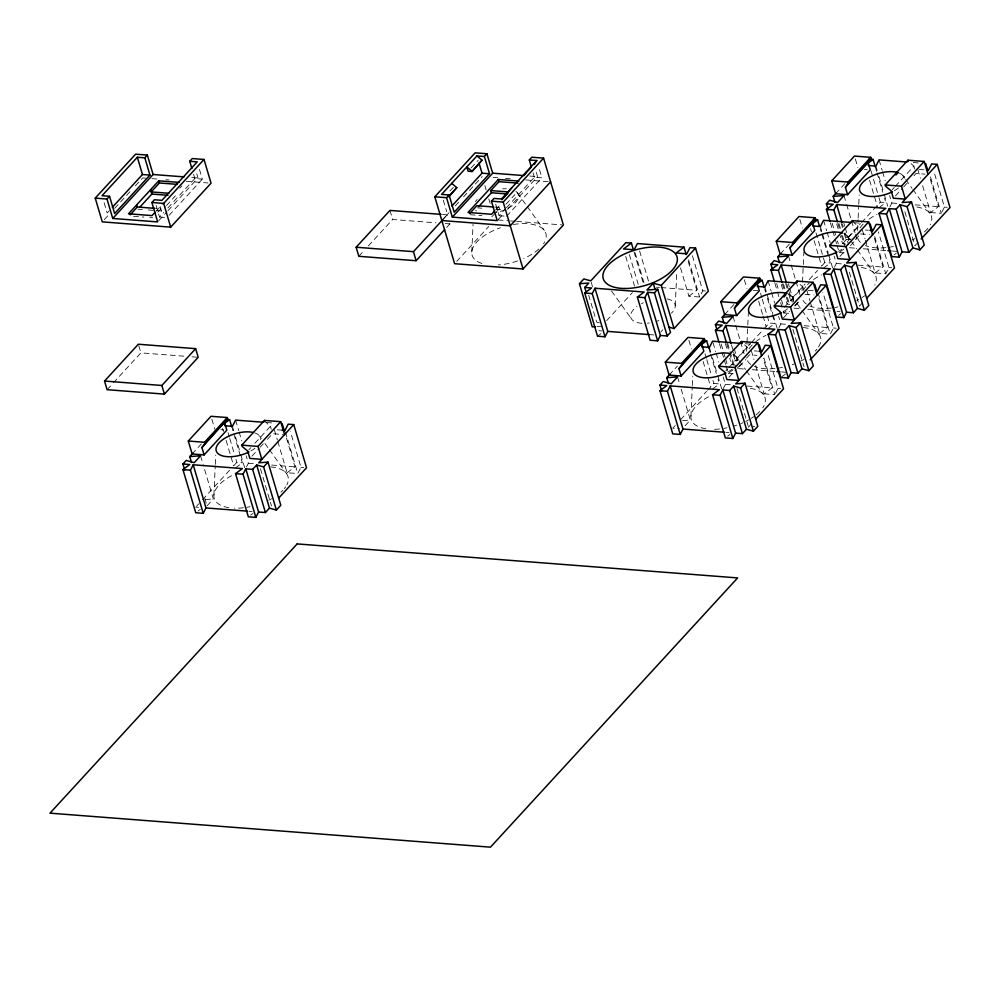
<?xml version="1.0" encoding="UTF-8"?>
<svg xmlns="http://www.w3.org/2000/svg" width="1000" height="1000" viewBox="0 0 1000 1000"><rect width="100%" height="100%" fill="white"/><g stroke="black" fill="none" stroke-linecap="round" stroke-linejoin="round"><path stroke-width="0.75" stroke-dasharray="5 3.75" d="M213.912 495.213L215.238 465.913M215.312 464.375L215.738 455.112M471.788 252.113L473.05 224.35M675.263 305.763L676.75 273.163M690.925 416.3L692.25 387.013M692.325 385.462L692.75 376.213M746.612 351.238L748.438 311.15M802.1 290.8L803.225 266.125M803.288 264.587L803.85 252.25M857.588 230.35L858.075 219.562M858.15 218.012L858.7 205.688M858.775 204.137L859.2 194.887M246.462 467L248.375 463.263L246.175 455.825M277.825 441.475L287.087 472.725L297.775 473.55L300.975 467.325L290.4 431.613M680.512 267.9L688.888 296.175L699.575 297L702.775 290.775L692.2 255.05M722.825 389.338L725.387 384.363L723.188 376.925M778.95 327.663L780.875 323.925L778.662 316.475M834.438 267.213L836.35 263.475L834.15 256.038M775.438 393.4L777.987 388.425L767.412 352.7M889.925 206.775L891.838 203.038L889.638 195.6M810.325 302.125L819.587 333.387L830.275 334.212L833.475 327.975L822.887 292.262M865.375 240.2L875.075 272.938L885.763 273.762L888.962 267.538L878.375 231.825M941.888 212.075L944.438 207.1L933.863 171.375M109.225 210.712L107.15 212.975L103.75 201.462M104.338 219.613L108.488 215.1M114.688 208.337L131.25 190.312M135.387 185.8L142.625 177.913L145.738 178.15M156.113 211.137L162.188 204.513M157.775 212.188L160.85 208.837L156.438 208.487M179.838 188.137L181.887 185.912M148.25 209.975L161.488 210.987L165.45 206.675M166.438 205.6L175.362 195.875M156.137 205.512L159.537 217.025L163.7 212.5M167.85 207.975L194.85 178.562L202.338 179.137L198.925 167.625M158.688 220.8L166.975 211.775M168 210.65L198.012 177.963L196.238 171.988M169.1 215.338L202.338 179.137M107.1 389.688L112.387 383.938M113.438 382.775L140.9 352.875L184.262 356.213M358.825 256.3L364.1 250.55M368.325 245.95L392.625 219.488L435.988 222.838M192.138 453.975L201.425 443.85M449.938 191.012L452.962 187.712L456.887 188.012M471.125 167.925L478.188 160.238M441.838 220.538L449.075 212.65M455.288 205.888L459.425 201.375M463.562 196.863L482.188 176.575M444.075 218.3L447.238 214.85L448.387 218.725M446.75 227.362L449.925 223.912L448.775 220.025M196.537 506.262L199 503.587M202.525 499.738L229.55 470.3M233.713 465.775L236.825 462.375L242.387 462.8L232.25 428.575M248.738 449.963L250.8 447.713M254.925 443.225L270.4 426.362L265.275 421.75M251.938 456.175L259.163 448.312M260.188 447.188L263.288 443.812M267.413 439.325L272.575 433.7L283.05 434.513M207.025 505.825L213.325 498.95L203.188 464.725M495.75 209.725L500.962 204.037M495.288 213.088L492.212 216.438L489.275 216.2M496.312 211.962L500.412 207.5L501.05 209.662L496.637 209.325M506 204.262L514.913 194.55M456.688 261.438L488.762 226.5M495.688 204.175L499.1 215.688L505.337 208.9M506.375 207.775L534.412 177.225L541.888 177.8L538.913 167.738M498.25 219.462L503.425 213.837M507.562 209.325L537.575 176.637L535.8 170.662M506.587 216.262L541.888 177.8M606.663 320.637L632.438 292.562M660.763 332.05L662.862 329.762M669.15 375.062L677.412 366.075M724.638 314.625L733.925 304.513M780.125 254.188L790.2 243.212M835.612 193.738L844.887 183.625M675.188 425.575L672.738 428.25L679.575 428.787M680.588 419.7L706.562 391.4M707.6 390.262L713.838 383.475L719.4 383.9L718.075 379.438M733.263 354.438L735.025 360.4L750.612 343.413M751.65 342.275L763.088 329.825M764.125 328.688L769.325 323.025L774.887 323.462L772.237 314.525M788.75 294L790.512 299.95L805.062 284.1M809.225 279.575L817.537 270.512M821.688 265.988L824.812 262.587L830.375 263.012L821.55 233.25M844.225 233.562L846 239.513L860.55 223.663M861.587 222.525L880.288 202.15L885.85 202.575L884.525 198.113M725.75 371.062L727.812 368.812M728.838 367.688L747.412 347.463L742.288 342.85M784.325 307.25L802.9 287.025L797.763 282.4M842.9 243.438L858.375 226.575L853.25 221.962M892.2 189.737L894.262 187.488M895.288 186.363L913.863 166.137L908.737 161.525M728.95 377.275L736.175 369.412M737.2 368.288L741.325 363.787M746.488 358.175L749.587 354.8L757.062 355.375M783.4 317.962L789.587 311.212M794.75 305.6L799.912 299.975M839.912 256.388L845.075 250.775M855.4 239.537L859.525 235.037M895.4 195.95L902.625 188.088M903.65 186.962L908.812 181.337M913.975 175.725L916.038 173.475L925.013 174.163M685.088 425.775L690.337 420.05L680.2 385.825M739.513 366.475L745.825 359.613M795 306.038L800.25 300.312M850.487 245.588L856.787 238.725L855.462 234.262M751.587 423.675L748.487 427.038L754.712 426.587M862.55 302.787L859.463 306.163L848.438 268.95M918.037 242.35L914.95 245.712L903.925 208.512M235.613 467.825L242.387 462.8M198.012 511.062L200.287 509.375M287.087 472.725L294.988 466.863L286.175 437.1M250.613 515.125L252.887 513.438M597.537 336.2L600.95 333.663M688.888 296.175L696.787 290.312L687.975 260.55M879.075 207.6L885.85 202.575M837 245.075L839.2 252.525L843.75 249.15M823.6 268.038L830.375 263.012M780.638 302.55L783.725 312.962L788.275 309.587M768.112 328.488L774.887 323.462M922.613 185.712L930.55 212.5L938.45 206.637L929.638 176.875M726.038 365.962L728.238 373.4L733.925 369.188M712.625 388.925L719.4 383.9M894.075 254.887L896.35 253.2M875.075 272.938L882.975 267.075L873.713 235.825M838.6 315.338L840.875 313.65M819.587 333.387L827.487 327.525L818.675 297.75M781.975 376.625L785.387 374.087M755.725 365.55L764.1 393.825L772 387.962L763.188 358.2M727.625 436.213L729.9 434.525M846 239.513L853.7 238.95M790.512 299.95L793.6 299.725M596.9 326.55L601.55 326.213M735.025 360.4L738.112 360.175M682.625 420.613L690.337 420.05M205.613 499.513L213.325 498.95M913.238 162.512L919.45 163M919.3 169.462L923.875 169.812M864.287 169.475L867.288 169.713M891.838 203.038L898.05 203.512M915.15 204.838L938.45 206.637M944.438 207.1L947.225 207.312M529.825 176.038L537.575 176.637M493.075 177.425L497.738 177.775M505.513 178.375L510.175 178.738M525.725 179.938L550.612 181.863M930.55 212.5L941.25 213.325L929.788 174.625M854.65 222.725L859.312 223.075M191.812 177.488L198.012 177.963M865.337 230.012L868.4 230.25M151.95 178.625L158.175 179.112M165.95 179.713L169.062 179.95M186.163 181.275L207.938 182.95M860.55 233.912L869.538 234.613M494.525 207.05L500.412 207.5M477.525 207.85L481.938 208.188M499.1 215.688L505.087 216.15M470.163 214.725L481.925 215.637M442.587 214.488L447.238 214.85M498.075 219.975L508.963 220.812M510.525 220.938L515.188 221.3M516.737 221.412L561.838 224.9M849.45 247.725L857.138 248.312M863.275 248.787L886.338 250.562M892.475 251.038L898.625 251.513M839.2 252.525L845.188 252.987M445.275 223.55L449.925 223.912M137.963 209.175L142.375 209.513M836.35 263.475L842.575 263.962M858.112 265.163L882.975 267.075M888.962 267.538L891.737 267.75M159.537 217.025L167.025 217.6M133.537 216.287L143.825 217.087M149.713 217.537L152.65 217.763M808.325 290.338L814.438 290.812M753.325 290.363L757.812 290.712M805.062 294.35L814.05 295.05M656.388 287.188L659.5 287.438M661.05 287.55L696.787 290.312M702.775 290.775L705.562 290.988M793.962 308.163L801.65 308.75M807.8 309.225L830.85 311.012M837 311.488L840.075 311.725M783.725 312.962L789.712 313.425M780.875 323.925L785.537 324.275M804.175 325.725L827.487 327.525M833.475 327.975L836.25 328.2M598.888 330.712L601.625 330.925M649.275 334.6L653.888 334.95M745.238 343.725L753 344.325M754.375 350.9L757.425 351.138M738.475 368.6L746.162 369.2M752.312 369.675L776.9 371.575M781.513 371.925L787.663 372.4M728.238 373.4L735.725 373.975M725.387 384.363L733.162 384.963M747.138 386.037L772 387.962M777.987 388.425L780.763 388.638M764.1 393.825L774.788 394.65L763.775 357.438M192.013 356.812L198.2 357.287M726.025 432.362L729.1 432.6M266.663 422.5L274.438 423.1M277.362 429.8L281.938 430.163M220.825 429.7L223.825 429.938M248.375 463.263L254.587 463.75M271.688 465.062L294.988 466.863M300.975 467.325L303.75 467.537M195.725 507.15L198.463 507.362M249.013 511.275L252.087 511.512M845.138 244.1L842.463 243.363L840.263 235.912M789.65 304.55L786.975 303.8L785.662 299.337M599.412 322.85L596.65 322.075L588.713 295.287M736.838 365.737L731.5 364.237L729.737 358.288M903.025 175.75L904.825 178.25M905.713 179.513L912 188.287M912.9 189.537L929.95 213.363M847.537 236.188L850.238 239.95M851.137 241.2L856.513 248.725M857.412 249.975L874.475 273.8M792.062 296.637L793.85 299.137M797.438 304.15L801.038 309.163M801.925 310.425L818.988 334.237M736.575 357.075L738.363 359.575M739.262 360.838L745.55 369.613M746.45 370.863L763.5 394.688M611.525 291.012L631.425 318.8M517.438 192.875L526.413 205.413M527.312 206.663L544.362 230.487M259.562 435.975L261.35 438.488M264.95 443.5L268.538 448.512M269.438 449.762L286.488 473.587M917.775 169.338L920.413 178.275M913.863 166.137L914.737 169.075M879.05 159.875L882.138 170.3M882.588 171.788L885.225 180.712M875.863 166.1L877.188 170.575M878.95 176.525L883.8 192.887M884.237 194.375L887.763 206.287M875.275 166.863L876.6 171.325M877.038 172.812L882.763 192.162M871.038 170.9L878.525 196.188M878.975 197.688L880.288 202.15M869.575 180.162L877.513 206.95M855.325 158.95L857.875 167.575M874.737 236.562L885.763 273.762M862.288 229.788L864.925 238.713M844 195.562L846.213 203.012M846.65 204.5L851.062 219.375M851.5 220.863L855.025 232.775M843.875 223.275L844.75 226.25M845.2 227.738L848.725 239.638M842.4 223.912L843.275 226.887M845.037 232.838L848.562 244.75M841.15 223.137L842.463 227.6M838.975 223.65L840.738 229.6M842.5 235.55L845.15 244.475M837.875 223.337L839.638 229.288M841.4 235.238L844.488 245.65M836.737 224.013L838.5 229.963M832.138 223.113L835.662 235.025M837.425 240.975L838.3 243.95M830.387 222.75L834.8 237.638M835.238 239.125L836.562 243.588M823.575 220.325L826.663 230.738M827.1 232.225L830.188 242.65M820.375 226.55L822.138 232.5M822.575 233.988L828.312 253.337M828.75 254.825L832.725 268.212M820.225 228.787L821.112 231.762M815.987 232.825L824.812 262.587M810.562 228.7L811.45 231.675M814.087 240.6L821.587 265.9M799.837 219.387L802.4 228.025M817.938 292.538L830.275 334.212M806.8 290.225L809.887 300.637M802.9 287.025L803.763 289.95M788.525 256.012L790.725 263.45M791.162 264.938L795.575 279.825M796.012 281.312L799.987 294.7M788.388 283.712L789.275 286.688M789.712 288.175L793.675 301.575M786.912 284.35L788.675 290.3M789.112 291.788L792.2 302.213M785.662 283.587L786.988 288.05M783.487 284.088L785.25 290.038M787.463 297.475L789.663 304.925M782.387 283.775L784.587 291.212M786.35 297.162L788.562 304.613M781.25 284.45L783.45 291.887M792.95 329.387L803.975 366.6M776.65 283.562L778.85 291M781.5 299.925L782.825 304.387M774.9 283.2L777.113 290.637M777.55 292.125L778.875 296.588M768.088 280.763L771.175 291.175M771.612 292.675L774.7 303.087M764.887 286.988L772.825 313.775M773.263 315.262L777.237 328.663M764.75 289.225L765.625 292.213M767.387 298.163L771.8 313.038M760.512 293.263L761.838 297.725M762.275 299.212L769.325 323.025M758.612 301.05L762.575 314.438M763.012 315.925L766.1 326.35M744.35 279.825L746.912 288.463M751.312 350.662L753.962 359.6M733.037 316.45L735.238 323.888M735.688 325.375L740.088 340.262M740.537 341.75L744.062 353.65M734.225 348.625L737.75 360.525M731.425 344.787L733.188 350.75M733.625 352.238L736.275 361.163M727.562 343.038L734.175 365.363M726.9 344.212L729.112 351.662M729.55 353.15L733.075 365.05M725.325 343.4L727.525 350.85M737.025 388.35L748.05 425.55M721.162 344L725.125 357.4M725.575 358.888L727.337 364.837M719.425 343.638L721.625 351.075M722.062 352.562L723.825 358.525M724.262 360.012L725.588 364.475M688.562 259.788L699.575 297M713.05 342.688L715.688 351.625M716.125 353.113L718.775 362.038M709.412 347.425L710.725 351.9M712.487 357.85L717.337 374.212M717.788 375.712L721.75 389.1M708.825 348.188L710.138 352.65M710.588 354.137L716.312 373.488M705.025 353.713L706.35 358.175M706.787 359.663L711.2 374.538M712.962 380.5L713.838 383.475M703.125 361.488L710.612 386.788M688.875 340.275L691.425 348.9M677.55 376.887L679.762 384.338M639.6 251L648.85 282.25M635.075 252.763L644.338 284.012M634.05 252.025L643.312 283.275M629.375 254.575L638.188 284.337M625.712 256.4L634.525 286.163M591.225 282.337L592.55 286.8M533.125 172.913L534.412 177.225M484.825 185.512L486.15 189.975M488.8 198.9L490.125 203.363M443.3 200.138L446.712 211.65M389.938 210.425L392.625 219.488M285.438 431.887L297.775 473.55M274.3 429.562L277.387 439.988M270.4 426.362L271.262 429.3M193.575 174.237L194.85 178.562M260.462 468.738L271.475 505.938M235.588 420.112L238.675 430.525M239.112 432.013L241.762 440.938M232.4 426.337L233.713 430.8M235.475 436.75L240.325 453.125M240.775 454.613L244.737 468M228.012 432.612L229.338 437.075M229.775 438.562L234.188 453.45M235.95 459.4L236.825 462.375M160.212 206.675L161.488 210.987M222.587 428.488L223.463 431.463M226.112 440.387L233.6 465.688M211.863 419.175L214.838 429.25M200.538 455.8L202.75 463.237M204.812 498.375L206.575 504.338M138.775 345.675L140.9 352.875M513.375 224.5A38.45 18.4 -16.5 0 1 545.462 240.062M544.663 241.85A38.45 18.4 -16.5 0 1 543.587 243.65M538.837 249.05A38.45 18.4 -16.5 0 1 523.713 258.525M517.55 260.95A38.45 18.4 -16.5 0 1 498.275 264.962M481.887 263.45A38.45 18.4 -16.5 0 1 500.462 227.775M515.9 191.4A23.075 11.037 -16.5 0 1 506.8 208.875M505.037 209.7A23.075 11.037 -16.5 0 1 495.538 212.75M476.538 211A23.075 11.037 -16.5 0 1 475.7 210.3M475.475 201.625A23.075 11.037 -16.5 0 1 477.225 199.45M502.663 188.837A23.075 11.037 -16.5 0 1 506.275 188.762M861.388 267.45A38.45 18.4 -16.5 0 1 874.762 285.163M864.625 295.8A38.45 18.4 -16.5 0 1 862.163 297.438M858.612 299.488A38.45 18.4 -16.5 0 1 856.737 300.462M837.975 306.925A38.45 18.4 -16.5 0 1 834.737 307.525M831.525 307.975A38.45 18.4 -16.5 0 1 809.875 305.988M806.312 304.012A38.45 18.4 -16.5 0 1 802.262 298.65M803.45 290.175A38.45 18.4 -16.5 0 1 805.85 286.562M807.438 284.762A38.45 18.4 -16.5 0 1 809.275 282.975M813.587 279.538A38.45 18.4 -16.5 0 1 821.475 274.875M843.863 233.525A23.075 11.037 -16.5 0 1 848.512 240.888M841.637 249.387A23.075 11.037 -16.5 0 1 838.575 251.3M916.862 207.013A38.45 18.4 -16.5 0 1 930.25 224.725M927.85 228.337A38.45 18.4 -16.5 0 1 922.375 233.663M915.013 238.55A38.45 18.4 -16.5 0 1 912.225 240.025M893.462 246.475A38.45 18.4 -16.5 0 1 890.225 247.075M885.962 247.65A38.45 18.4 -16.5 0 1 865.35 245.538M860.387 242.387A38.45 18.4 -16.5 0 1 857.412 236.625M860 227.925A38.45 18.4 -16.5 0 1 864.75 222.537M869.075 219.1A38.45 18.4 -16.5 0 1 876.963 214.438M898.475 187.925A23.075 11.037 -16.5 0 1 894.062 190.863M899.35 173.088A23.075 11.037 -16.5 0 1 904.112 178.425M803.213 327.562A38.45 18.4 -16.5 0 1 818.213 347.413M816.875 349.225A38.45 18.4 -16.5 0 1 815.288 351.025M804.05 359.438A38.45 18.4 -16.5 0 1 801.25 360.9M794.262 363.95A38.45 18.4 -16.5 0 1 792.163 364.7M782.487 367.362A38.45 18.4 -16.5 0 1 779.25 367.962M774.987 368.537A38.45 18.4 -16.5 0 1 754.388 366.425M750.825 364.45A38.45 18.4 -16.5 0 1 746.45 357.512M749.038 348.812A38.45 18.4 -16.5 0 1 753.787 343.425M755.837 341.675A38.45 18.4 -16.5 0 1 766 335.312M788.388 293.962A23.075 11.037 -16.5 0 1 793.025 301.325M787.513 308.812A23.075 11.037 -16.5 0 1 781.413 312.625M750.413 388.338A38.45 18.4 -16.5 0 1 762.725 407.85M759.812 411.463A38.45 18.4 -16.5 0 1 755.925 414.988M753.662 416.688A38.45 18.4 -16.5 0 1 751.2 418.312M748.562 419.875A38.45 18.4 -16.5 0 1 745.775 421.35M742.837 422.725A38.45 18.4 -16.5 0 1 740.825 423.575M736.675 425.138A38.45 18.4 -16.5 0 1 733.487 426.163M727.013 427.8A38.45 18.4 -16.5 0 1 723.775 428.4M719.5 428.975A38.45 18.4 -16.5 0 1 714.35 429.3M705.863 428.775A38.45 18.4 -16.5 0 1 710.512 395.763M732.025 369.25A23.075 11.037 -16.5 0 1 727.613 372.188M732.9 354.412A23.075 11.037 -16.5 0 1 737.663 359.75M270.712 466.912A38.45 18.4 -16.5 0 1 286.788 484.95M285.712 486.75A38.45 18.4 -16.5 0 1 284.375 488.562M282.787 490.363A38.45 18.4 -16.5 0 1 280.963 492.15M271.55 498.775A38.45 18.4 -16.5 0 1 268.762 500.25M250 506.7A38.45 18.4 -16.5 0 1 246.75 507.312M243.55 507.762A38.45 18.4 -16.5 0 1 234.375 508.175M228.85 507.675A38.45 18.4 -16.5 0 1 233.5 474.663M254.613 432.837A23.075 11.037 -16.5 0 1 260.675 439.65M255.012 448.162A23.075 11.037 -16.5 0 1 248.925 451.975M667.087 298.913A23.075 11.037 -16.5 0 1 671.375 313.2M658.962 320.525A23.075 11.037 -16.5 0 1 657.075 321.188M649.312 322.962A23.075 11.037 -16.5 0 1 647.4 323.188M641.988 323.3A23.075 11.037 -16.5 0 1 636.938 306.512M641.525 303.65A23.075 11.037 -16.5 0 1 643.25 302.787"/><path stroke-width="1.5" d="M184.7 469.95L182.938 464L189.775 464.525L182.95 469.588L195.738 512.75L203.225 513.325L190.438 470.163L193.2 464.787L242.375 468.587L235.55 473.65L248.337 516.812L255.825 517.388L258.587 512.013L245.8 468.85L252.638 469.375L256.675 464.988L263.6 466.912L276.388 510.075L280.8 505.262L268.012 462.113L258.7 462.788L293.75 424.6L306.537 467.75L278.7 498.075M203.225 513.325L205.987 507.95L193.2 464.787M255.825 517.388L243.038 474.225L245.8 468.85M586.062 291.913L584.738 287.45L591.575 287.975L584.75 293.038L597.537 336.2L605.025 336.775L592.238 293.612L595 288.238L644.175 292.038L637.362 297.1L650.138 340.25L657.625 340.838L660.387 335.45L647.6 292.3L654.438 292.825L657.725 289.25L670.5 332.413L667.225 335.988L660.387 335.45M605.025 336.775L607.788 331.4L595 288.238M657.625 340.838L644.837 297.675L647.6 292.3M661.712 391.05L659.95 385.1L666.787 385.625L659.963 390.688L672.75 433.85L680.238 434.425L667.45 391.262L670.212 385.887L719.388 389.688L712.562 394.75L725.35 437.9L732.837 438.488L735.6 433.1L722.812 389.95L729.65 390.475L733.688 386.075L740.612 388.013L753.4 431.175L757.812 426.362L745.025 383.2L735.713 383.888L770.763 345.7L783.55 388.85L755.713 419.175M726.462 342.725L722.938 330.825L725.7 325.45L774.875 329.237L768.05 334.3L780.837 377.463L788.325 378.038L791.075 372.663L778.3 329.5L785.138 330.037L789.175 325.637L796.1 327.575L808.888 370.725L813.3 365.925L800.512 322.762L791.188 323.438L826.25 285.25L839.038 328.413L810.163 359.862M680.238 434.425L683 429.05L670.212 385.887M781.95 282.288L778.425 270.375L781.175 265L830.362 268.8L823.538 273.863L836.325 317.025L843.8 317.6L846.562 312.225L833.775 269.062L840.625 269.587L844.663 265.2L851.587 267.125L864.375 310.287L868.787 305.475L856 262.325L846.675 263L881.737 224.812L894.513 267.962L866.675 298.3M732.837 438.488L720.05 395.325L722.812 389.95M837.425 221.85L833.9 209.938L836.663 204.562L885.85 208.363L879.025 213.425L891.8 256.575L899.287 257.162L902.05 251.775L889.262 208.625L896.112 209.15L900.138 204.75L907.075 206.688L919.85 249.85L924.262 245.037L911.488 201.875L902.163 202.562L937.212 164.363L950 207.525L921.125 238.975M788.325 378.038L775.537 334.888L778.3 329.5M817.487 291.05L820.688 284.825L826.25 285.25M843.8 317.6L831.025 274.438L833.775 269.062M899.287 257.162L886.5 214L889.262 208.625M928.462 170.162L931.663 163.938L937.212 164.363M204.513 443.537L227.638 418.85L227.25 417.55L211 416.3L188.3 441.025L192.138 453.975L204.112 454.9L201.938 447.562L208.637 439.038M201.938 447.562L227.638 418.85M681.525 364.637L704.65 339.938L704.262 338.65L688.012 337.4L665.325 362.125L669.15 375.062L681.125 375.988L678.95 368.65L686.688 359.012M678.95 368.65L704.65 339.938M736.612 315.55L734.438 308.212L737.013 304.2L760.138 279.5L759.75 278.212L743.5 276.95L720.8 301.675L724.638 314.625L736.612 315.55L759.312 290.825L757.138 283.488L759.712 279.462M792.487 243.75L815.625 219.062L815.238 217.763L798.988 216.513L776.287 241.238L780.125 254.188L792.1 255.113L789.925 247.775L798.688 237.013M789.925 247.775L815.625 219.062M847.575 194.662L845.413 187.325L847.975 183.312L871.1 158.613L870.725 157.325L854.475 156.062L831.775 180.8L835.612 193.738L847.575 194.662L870.275 169.938L868.1 162.6L870.675 158.588M511.562 188.012L501.75 199.363M524.05 175.538L526.688 171.525M531.425 167.162L529.3 159.963L536.775 160.538L534.138 164.55M191.863 168.487L189.737 161.287L192.262 158.55L204.013 159.45L211.05 183.188L170.7 227.15L102.275 221.863L95.237 198.125L135.6 154.175L147.35 155.075L153.112 174.5L112.75 218.463L107 199.037L109.525 196.287L114.637 213.55L149.95 175.087L144.838 157.825L147.35 155.075M144.838 157.825L137.35 157.25L102.037 195.712L109.525 196.287M112.35 207.325L142.463 174.513L149.95 175.087M179.338 182.413L158.75 180.825L128.488 213.787L152.012 215.6L155.087 212.262M130.15 214.825L137.325 207.013L154.963 208.375M177.037 184.338L159.388 182.975L151.2 191.912L168.837 193.275M139.95 207.013L151.838 194.062L168.012 195.312M112.75 218.463L157.662 221.925L151.9 202.5L154.425 199.762L161.912 200.338L197.225 161.875L189.737 161.287M151.9 202.5L163.663 203.412L204.013 159.45M104.55 381.05L138.338 344.237L195.65 348.663L198.2 357.287L164.412 394.113L107.1 389.688L104.55 381.05L161.85 385.475L195.65 348.663M444.637 229.662L416.125 260.725L358.825 256.3L356.138 247.237L389.938 210.425L441.05 214.363M182.938 464L186.213 460.425L194.237 462.663L200.538 455.8L189.75 456.575L191.513 462.537M189.75 456.575L192.862 453.188M188.3 441.025L204.562 442.275L227.25 417.55M210.7 436.8L216.887 430.05M219.988 426.675L227.213 418.812M529.3 159.963L531.812 157.213L543.575 158.125L563.387 225.025L523.038 268.975L454.613 263.7L434.8 196.8L475.15 152.838L486.912 153.75L492.663 173.175L452.312 217.125L446.562 197.712L449.087 194.963L454.2 212.225L489.513 173.762L484.387 156.5L486.912 153.75M484.387 156.5L476.912 155.925L441.6 194.387L449.087 194.963M204.112 454.9L226.812 430.163L224.638 422.837M448.713 196.45L456.788 187.662L451.688 183.4M471.925 171.175L466.825 166.912L468.1 171.225L472.025 171.525L482.013 160.188L476.912 155.925M448.825 196.8L456.788 187.662M472.025 171.525L482.013 160.188M451.912 205.987L482.025 173.188L489.513 173.762M356.138 247.237L413.45 251.663L443.013 219.45M280.712 421.675L258.012 446.4L261.85 459.35L249.875 458.425L247.7 451.087L242.15 446.438L241.762 445.15L264.462 420.425L280.712 421.675L284.55 434.625M518.9 181.075L498.312 179.488L468.05 212.463L491.575 214.275L494.7 210.863M469.712 213.5L476.887 205.688L493.062 206.938M478.512 206.762L491.4 192.738L490.763 190.575L498.95 181.65L518.062 183.125M452.312 217.125L497.212 220.6L491.463 201.175L493.988 198.425L501.475 199L536.775 160.538M523.938 175.188L531 167.5M501.85 199.725L507.9 193.125M491.463 201.175L503.225 202.087L543.575 158.125M263.6 466.912L268.012 462.113M550.612 181.863L510.262 225.812L441.838 220.538M258.587 512.013L265.425 512.537L269.462 508.137L256.675 464.988M595.337 326.662L592.238 326.887L579.45 283.725L583.862 278.925L590.788 280.85L625.85 242.662L631.4 243.088L633.612 250.538M584.738 287.45L588.775 283.05L579.45 283.725M686.213 254.587L684 247.15L676.1 253.012L686.8 253.837L689.987 247.613L695.55 248.05L708.337 291.2L674.038 328.562L661.25 285.413L653.238 283.175L646.925 290.038L657.725 289.25M661.25 285.413L695.55 248.05M659.95 385.1L663.225 381.525L671.25 383.762L677.55 376.887L666.762 377.675L668.525 383.625M666.762 377.675L669.875 374.275M716.75 329.113L715.438 324.65L718.713 321.087L726.737 323.325L733.037 316.45L722.237 317.238L724 323.188M722.237 317.238L725.362 313.837M772.675 270.163L770.913 264.212L774.2 260.637L782.212 262.875L788.525 256.012L777.725 256.8L779.488 262.75M777.725 256.8L780.85 253.4M828.162 209.725L826.4 203.775L829.675 200.2L837.7 202.438L844 195.562L833.213 196.35L834.975 202.3M833.213 196.35L836.325 192.95M665.325 362.125L681.575 363.375L704.262 338.65M720.8 301.675L737.05 302.938L759.75 278.212M776.287 241.238L792.537 242.488L815.238 217.763M831.775 180.8L848.025 182.05L870.725 157.325M688.75 356.775L694.938 350.025M697 347.775L704.225 339.913M800.75 234.762L806.938 228.012M809 225.775L815.188 219.025M737.013 304.2L760.138 279.5M847.975 183.312L871.1 158.613M734.438 308.212L757.138 283.488M845.413 187.325L868.1 162.6M681.125 375.988L703.825 351.262L701.65 343.925M792.1 255.113L814.8 230.387L812.625 223.05M757.725 342.775L735.025 367.5L738.863 380.45L726.888 379.525L724.712 372.188L719.163 367.537L718.775 366.25L741.475 341.525L757.725 342.775L761.562 355.725M813.213 282.337L790.512 307.062L794.35 320.012L782.375 319.088L780.2 311.75L774.638 307.1L774.262 305.8L796.963 281.075L813.213 282.337L817.038 295.275M868.688 221.887L845.987 246.612L849.825 259.562L837.85 258.637L835.688 251.3L830.125 246.663L829.737 245.362L852.438 220.637L868.688 221.887L872.525 234.838M924.175 161.45L901.475 186.175L905.312 199.125L893.337 198.2L891.162 190.863L885.612 186.213L885.225 184.925L907.925 160.2L924.175 161.45L928.012 174.4M783.925 296.988L785.987 294.738M895.925 174.975L897.987 172.725M740.612 388.013L745.025 383.2M796.1 327.575L800.512 322.762M851.587 267.125L856 262.325M907.075 206.688L911.488 201.875M735.6 433.1L742.438 433.638L746.475 429.237L733.688 386.075M791.075 372.663L797.925 373.188L801.963 368.8L789.175 325.637M846.562 312.225L853.413 312.75L857.438 308.35L844.663 265.2M902.05 251.775L908.888 252.312L912.925 247.913L900.138 204.75M223.962 423.837L229.6 419.65L231.812 427.088M631.4 243.088L623.5 248.95L634.2 249.775L637.388 243.55L684 247.15M867.425 163.6L873.075 159.412L875.275 166.863M829.95 221.262L826.425 209.363L833.238 204.3L826.4 203.775M811.938 224.05L817.588 219.862L819.35 225.812M774.463 281.712L770.938 269.8L777.763 264.738L770.913 264.212M756.462 284.488L762.1 280.3L764.3 287.738M718.975 342.15L715.45 330.25L722.275 325.188L715.438 324.65M700.975 344.925L706.612 340.737L708.825 348.188M868.9 159.1L873.075 159.412M907.025 162.037L879.05 159.875L875.863 166.1L868.225 165.512M885.225 184.925L901.475 186.175M492.663 173.175L523.638 175.562M826.425 209.363L833.9 209.938M879.025 213.425L886.5 214M490.763 190.575L508.4 191.938M491.4 192.738L507.562 193.988M813.413 219.537L817.588 219.862M851.538 222.475L823.575 220.325L820.375 226.55L812.738 225.963M881.737 224.812L876.175 224.375L872.975 230.613L869.925 230.375M153.112 174.5L184.075 176.887M434.8 196.8L446.562 197.712M829.737 245.362L845.987 246.612M887.875 250.688L890.938 250.925M95.237 198.125L107 199.037M770.938 269.8L778.425 270.375M823.538 273.863L831.025 274.438M757.938 279.975L762.1 280.3M796.05 282.925L768.088 280.763L764.887 286.988L757.25 286.4M774.262 305.8L790.512 307.062M584.75 293.038L592.238 293.612M637.362 297.1L644.837 297.675M715.45 330.25L722.938 330.825M768.05 334.3L775.537 334.888M607.788 331.4L649.275 334.6M703.838 340.525L706.612 340.737M742.125 343.488L712.6 341.2L709.412 347.425L701.775 346.838M770.763 345.7L765.2 345.262L762.013 351.488L758.95 351.25M718.775 366.25L735.025 367.5M776.9 371.575L779.975 371.812M659.963 390.688L667.45 391.262M712.562 394.75L720.05 395.325M683 429.05L724.488 432.25M226.825 419.425L229.6 419.65M263.562 422.262L235.588 420.112L232.4 426.337L224.762 425.737M293.75 424.6L288.188 424.162L285 430.387L281.938 430.163M241.762 445.15L258.012 446.4M182.95 469.588L190.438 470.163M235.55 473.65L243.038 474.225M205.987 507.95L247.475 511.15M912.925 247.913L919.85 249.85M857.438 308.35L864.375 310.287M668.688 327.075L674.038 328.562M801.963 368.8L808.888 370.725M746.475 429.237L753.4 431.175M269.462 508.137L276.388 510.075M925.675 163.475L927.875 170.912M907.925 160.2L908.312 161.488M896.112 209.15L908.888 252.312M870.188 223.925L872.387 231.363M848.025 182.05L848.4 183.35M852.438 220.637L852.825 221.938M836.663 204.562L841.95 222.425M840.625 269.587L853.413 312.75M814.7 284.363L816.9 291.8M792.537 242.488L792.925 243.787M796.963 281.075L797.337 282.375M781.175 265L786.475 282.863M785.138 330.037L797.925 373.188M759.212 344.8L761.425 352.25M737.05 302.938L737.438 304.225M741.475 341.525L741.862 342.812M725.7 325.45L730.987 343.3M729.65 390.475L742.438 433.638M681.575 363.375L681.95 364.675M653.238 283.175L655 289.125M654.438 292.825L667.225 335.988M498.312 179.488L498.95 181.65M503.225 202.087L523.038 268.975M479.038 163.113L482.025 173.188M413.45 251.663L416.125 260.725M282.2 423.7L284.413 431.15M264.462 420.425L264.837 421.712M252.638 469.375L265.425 512.537M158.75 180.825L159.388 182.975M163.663 203.412L170.7 227.15M150.562 189.75L151.838 194.062M137.35 157.25L142.463 174.513M136.688 204.862L137.325 207.013M204.562 442.275L204.938 443.575M161.85 385.475L164.412 394.113M836.9 252.188A23.075 11.037 -16.5 0 1 807.638 254.95A23.075 11.037 -16.5 0 1 812.487 238.65A23.075 11.037 -16.5 0 1 842.6 233.05M892.387 191.75A23.075 11.037 -16.5 0 1 863.125 194.5A23.075 11.037 -16.5 0 1 867.975 178.212A23.075 11.037 -16.5 0 1 898.075 172.613M781.413 312.625A23.075 11.037 -16.5 0 1 752.163 315.387A23.075 11.037 -16.5 0 1 757.013 299.1A23.075 11.037 -16.5 0 1 787.113 293.5M725.938 373.075A23.075 11.037 -16.5 0 1 697.038 376.025A23.075 11.037 -16.5 0 1 700.525 360.188A23.075 11.037 -16.5 0 1 730.225 353.562M248.925 451.975A23.075 11.037 -16.5 0 1 220.025 454.925A23.075 11.037 -16.5 0 1 223.512 439.087A23.075 11.037 -16.5 0 1 253.212 432.463M297.162 543.913L50 813.162L490.475 847.163L737.638 577.913L297.162 543.913M624.812 288.5A38.45 18.4 -16.5 0 0 677.2 257.575A38.45 18.4 -16.5 0 0 618.425 257.162A38.45 18.4 -16.5 0 0 624.812 288.5"/></g></svg>
